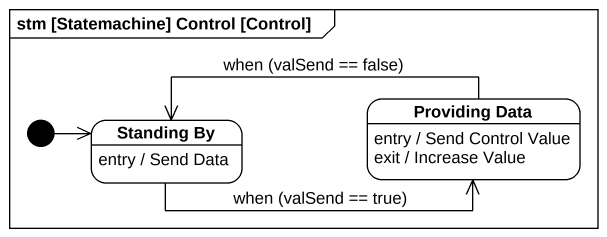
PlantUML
@startuml
mainframe stm [Statemachine] Control [Control]
hide empty description
state "Standing By" as Standing_By
Standing_By : entry / Send Data
state "Providing Data" as Providing_Data
Providing_Data : entry / Send Control Value
Providing_Data : exit / Increase Value
[*] -right-> Standing_By
Standing_By -right-> Providing_Data : when (valSend == true)
Providing_Data -left-> Standing_By : when (valSend == false)
@enduml
